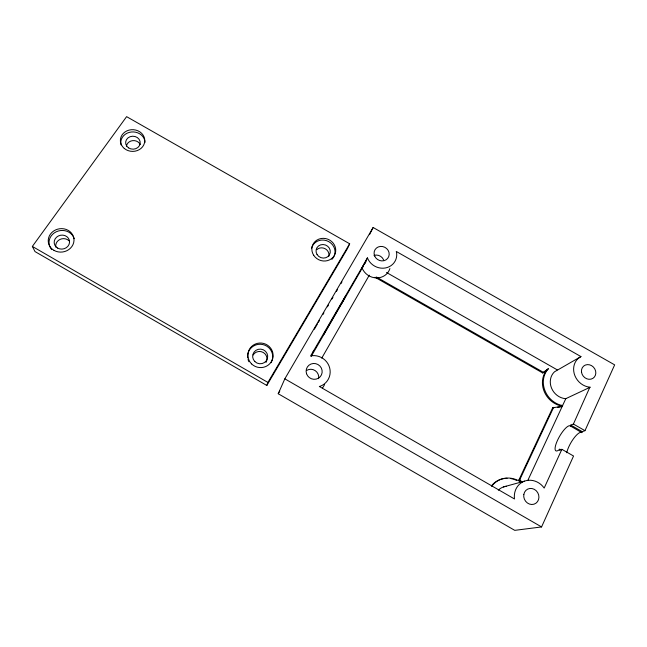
<?xml version="1.0" encoding="UTF-8"?>
<svg xmlns="http://www.w3.org/2000/svg" width="647" height="647" viewBox="0 0 647 647"><rect width="100%" height="100%" fill="white"/><g stroke="black" fill="none" stroke-linecap="round" stroke-linejoin="round"><path stroke-width="0.97" d="M266.815 385.458L267.907 382.434L349.655 243.782L126.61 116.646L32.35 246.426L35.019 251.586L266.815 385.458L347.382 248.739L349.655 243.782M559.752 449.196L559.307 450.175L561.871 449.317L573.549 456.014L541.571 526.933L514.753 530.354L278.234 393.74L284.834 378.835L373.133 227.493L614.65 364.868L584.977 430.676L582.268 431.662L581.831 432.625L569.991 425.75A14.412 4.044 -60 0 0 557.471 440.405A14.412 4.044 -60 0 0 558.919 449.94L559.752 449.196L561.41 450.142M570.347 426.049L570.783 425.087L573.412 424.06L589.862 387.197A16.919 14.994 50.2 0 1 574.965 375.867A16.919 14.994 50.2 0 1 578.006 358.624L580.949 356.586L396.255 251.448L396.651 252.993A15.407 14.234 28.8 0 1 385.248 267.995A15.407 14.234 28.8 0 1 367.488 258.024L310.56 356.044L312.194 355.672A16.191 15.714 31.8 0 1 329.663 367.868A16.191 15.714 31.8 0 1 320.208 386.267L319.311 386.477L514.478 498.966A18.043 16.369 62.3 0 1 524.458 481.158A18.043 16.369 62.3 0 1 544.176 488.064L561.871 449.317M590.258 387.173L565.802 398.665L562.647 405.451L561.256 406.834L562.203 406.405L527.734 480.608M520.73 482.031L518.959 479.848L552.708 407.756L562.203 406.405M518.959 479.848L519.816 479.605L553.638 407.327M369.51 234.675L373.133 227.493M313.116 351.79L313.601 350.852M324.438 333.351L325.101 332.073L323.896 334.159L345.676 296.108L341.341 304.098M389.915 268.545A14.913 13.838 28.9 0 1 376.465 277.911A14.913 13.838 28.9 0 1 362.118 268.044L367.415 257.732M321.753 358.115L369.3 275.161M311.264 356.319L363.323 266.24M364.843 263.62L365.854 261.873M314.377 329.202L317.386 324.034M318.389 322.319L319.392 320.597M322.91 314.571L323.912 312.849M327.422 306.832L328.425 305.109M331.935 299.084L332.938 297.369M336.456 291.344L337.459 289.621M340.969 283.604L341.972 281.882M278.234 393.74L279.755 391.128M362.053 267.753L366.437 260.304M375.074 277.288L542.744 372.987L547.58 369.17A22.378 20.049 51.1 0 0 543.569 389.777A22.378 20.049 51.1 0 0 559.526 405.523L561.701 405.887M542.744 372.987L548.486 368.653A22.435 20.089 51.1 0 0 544.467 389.308A22.435 20.089 51.1 0 0 560.472 405.095L562.647 405.451M580.949 356.586L554.487 371.807A15.843 14.185 51 0 0 551.503 388.038A15.843 14.185 51 0 0 565.429 398.681L565.802 398.665M503.374 486.965L524.507 481.142M552.708 407.756L554.608 407.545M557.455 407.246L560.31 406.939M386.502 272.484L557.277 369.874M376.376 277.013L543.634 372.47M573.412 424.06L584.977 430.676M570.783 425.087L582.268 431.662M284.834 378.835L541.571 526.933M32.35 246.426L267.907 382.434M581.831 432.625L581.459 432.309A14.412 4.262 -60 0 0 573.404 438.86A14.412 4.262 -60 0 0 566.748 452.738M519.816 479.605L522.186 482.525M498.311 490.151A16.838 15.391 63.4 0 1 506.31 486.237M492.035 485.121A23.753 21.715 63.4 0 1 507.086 478.279M510.928 478.61A23.753 21.715 63.4 0 1 512.82 479.039M513.75 479.314A23.753 21.715 63.4 0 1 516.508 480.389M491.631 486.39A23.826 21.772 63.3 0 1 520.827 482.144M324.624 384.383A15.641 15.229 32.3 0 1 322.578 387.796M306.654 370.432A7.869 7.659 32.2 0 1 318.591 378.689M373.99 255.419A7.497 6.955 28.9 0 1 383.59 259.851M253.114 354.985A7.457 7.254 11.8 0 1 263.28 352.478A7.457 7.254 11.8 0 1 265.998 362.417M316.844 249.653A7.125 6.656 21.6 0 1 325.336 248.836A7.125 6.656 21.6 0 1 328.773 256.471M126.456 146.149A7.206 6.43 1.5 0 1 132.643 140.642A7.206 6.43 1.5 0 1 140.253 144.564M55.86 247.146A7.635 6.923 -9.5 0 1 59.945 239.447A7.635 6.923 -9.5 0 1 69.027 240.813M247.72 357.864A12.56 12.212 12.1 0 1 262.642 344.511A12.56 12.212 12.1 0 1 271.053 362.684M248.893 361.705A12.56 12.212 12.1 0 1 248.036 359.441M311.563 248.262A12.002 11.185 21.6 0 1 328.7 241.598A12.002 11.185 21.6 0 1 331.919 259.366M121.029 144.871A12.139 10.813 1.6 0 1 131.43 131.988A12.139 10.813 1.6 0 1 145.041 142.38M51.679 249.548A12.859 11.654 -9.4 0 1 56.143 231.836A12.859 11.654 -9.4 0 1 74.219 238.694M523.827 494.445A8.201 7.44 62.2 0 0 533.937 504.207A8.201 7.44 62.2 0 0 536.209 490.725A8.201 7.44 62.2 0 0 523.827 494.445M581.483 371.888A7.699 6.826 50.3 0 0 592.887 378.358A7.699 6.826 50.3 0 0 591.536 365.62A7.699 6.826 50.3 0 0 581.483 371.888M374.645 255.986A7.699 7.117 28.8 0 0 387.642 258.444A7.699 7.117 28.8 0 0 382.62 246.539A7.699 7.117 28.8 0 0 374.645 255.986M306.541 373.731A8.096 7.861 31.8 0 0 320.176 376.78A8.096 7.861 31.8 0 0 315.72 363.663A8.096 7.861 31.8 0 0 306.541 373.731M251.602 363.929A12.633 12.277 12.2 0 0 272.686 358.608A12.633 12.277 12.2 0 0 257.199 343.411A12.633 12.277 12.2 0 0 251.602 363.929M313.706 255.306A12.067 11.242 21.6 0 0 334.394 255.411A12.067 11.242 21.6 0 0 323.274 238.331A12.067 11.242 21.6 0 0 313.706 255.306M124.281 148.454A12.204 10.862 1.7 0 0 144.467 143.011A12.204 10.862 1.7 0 0 128.955 130.136A12.204 10.862 1.7 0 0 124.281 148.454M54.008 250.373A12.924 11.711 -9.3 0 0 73.984 240.7A12.924 11.711 -9.3 0 0 55.335 230.049A12.924 11.711 -9.3 0 0 54.008 250.373M254.861 361.576A7.538 7.327 12.1 0 0 267.454 358.414A7.538 7.327 12.1 0 0 258.234 349.331A7.538 7.327 12.1 0 0 254.861 361.576M317.062 254.538A7.198 6.713 21.6 0 0 329.42 254.861A7.198 6.713 21.6 0 0 323.023 244.526A7.198 6.713 21.6 0 0 317.062 254.538M128.527 147.848A7.287 6.486 1.6 0 0 140.156 143.553A7.287 6.486 1.6 0 0 130.104 136.703A7.287 6.486 1.6 0 0 128.527 147.848M57.623 248.076A7.715 6.988 -9.4 0 0 69.544 242.31A7.715 6.988 -9.4 0 0 58.432 235.937A7.715 6.988 -9.4 0 0 57.623 248.076"/></g></svg>
